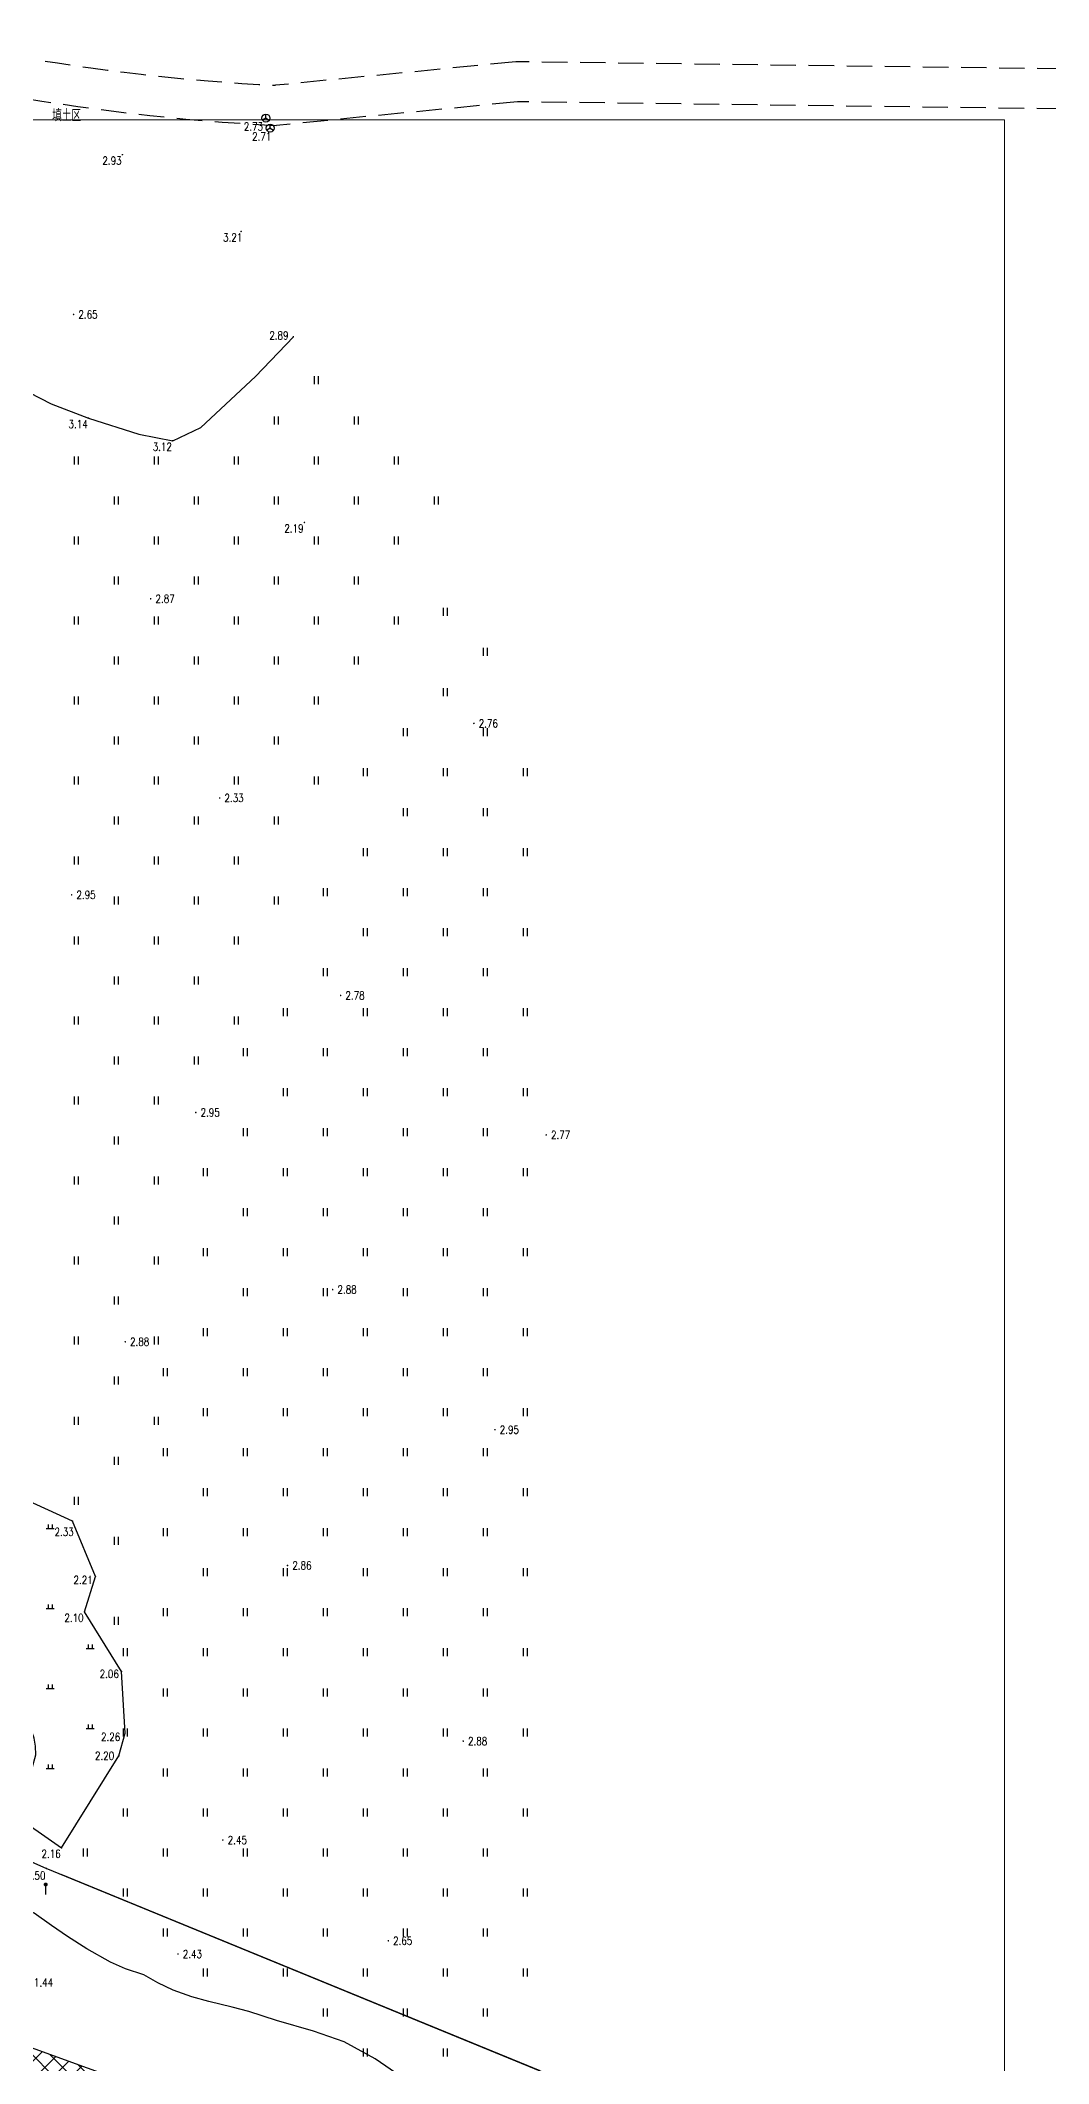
# Model space of a CAD drawing. Extents: x 500036 to 1001740, y 2543128 to 5086681.
# Drawn here: x 500854.2 to 500980.2, y 2544388.8 to 2544641.6 of the extents above; entities that cross this region are included whole.
import ezdxf
from ezdxf.enums import TextEntityAlignment as Align

# ---------------------------------------------------------------- set-up
doc = ezdxf.new("R2010")
doc.units = 0
doc.header["$LTSCALE"] = 0.5
doc.linetypes.add('HIDDEN', pattern=[9.525, 6.35, -3.175])
doc.layers.get('0').update_dxf_attribs({"linetype": 'CONTINUOUS', "lineweight": 5})
for name, color, linetype in [('1-村民住宅', 7, 'CONTINUOUS'), ('GCD', 8, 'CONTINUOUS'), ('地形图', 8, 'CONTINUOUS'), ('路基边线', 1, 'CONTINUOUS'), ('路面边线', 7, 'CONTINUOUS')]:
    doc.layers.add(name, color=color, linetype=linetype)
doc.styles.add('HZ', font='romans.shx', dxfattribs={"width": 0.8, "bigfont": 'hztxt.shx'})
doc.linetypes.add('10421', pattern='A,2,[150,AAA.SHX,S=1,R=0,X=0,Y=1],1e-11', length=2)
doc.linetypes.add('1161', pattern='A,0,[149,AAA.SHX,S=0.15,R=0,X=0,Y=0],-1.6', length=1.6)

# ---------------------------------------------------------------- blocks, each defined once
blk = doc.blocks.new('gc121')
for p, q in [((-0.5, -1), (-0.5, 1)), ((0.5, -1), (0.5, 1))]:
    blk.add_line(p, q)
blk = doc.blocks.new('GC200')
at = {"linetype": 'Continuous', "const_width": 0.2, "flags": 128}
blk.add_lwpolyline([(-0.1, 0, 1), (0.1, 0, 1)], format="xyb", close=True, dxfattribs=at)
blk = doc.blocks.new('gc165')
blk.add_line((0, 0), (0, 2))
at = {"const_width": 0.5}
blk.add_lwpolyline([(-0.25, 2.5, 1), (0.25, 2.5, 1)], format="xyb", close=True, dxfattribs=at)
blk = doc.blocks.new('gc119')
for p, q in [((-1, 0), (1, 0)), ((-0.5, 1), (-0.5, 0)), ((0.5, 1), (0.5, 0))]:
    blk.add_line(p, q)
blk = doc.blocks.new('gc048')
for q in [(-0.87, -0.5), (0, 1), (0.87, -0.5)]:
    blk.add_line((0, 0), q)
blk.add_circle((0, 0), 1)

msp = doc.modelspace()

# ---------------------------------------------------------------- hatches: boundary and pattern name
at = {"layer": '1-村民住宅'}
h = msp.add_hatch(dxfattribs=at)
h.set_pattern_fill('ANSI37', color=2, scale=0.5, style=0)
h.paths.add_polyline_path([(500756.639, 2544383.636), (500757.179, 2544384.54), (500758.034, 2544387.159), (500758.925, 2544393.743), (500759.585, 2544398.463), (500759.989, 2544400.572), (500762.635, 2544407.794), (500763.465, 2544409.907), (500763.937, 2544411.449), (500764.381, 2544413.612), (500764.482, 2544413.98), (500771.5, 2544408.763), (500771.497, 2544408.579), (500793.986, 2544408.254), (500815.045, 2544407.95), (500817.272, 2544406.853), (500819.465, 2544405.478), (500822.511, 2544403.231), (500825.651, 2544401.178), (500827.528, 2544400.364), (500836.528, 2544397.148), (500847.374, 2544392.841), (500862.037, 2544387.52), (500866.122, 2544386.06), (500866.35, 2544381.545), (500858.721, 2544386.024), (500826.198, 2544387.59), (500816.204, 2544387.931), (500776.958, 2544388.498), (500771.208, 2544388.582)])

# ---------------------------------------------------------------- linework, layer by layer
msp.add_lwpolyline([(500612.923, 2544631.656), (500974.652, 2544631.656), (500974.652, 2544158.863), (500612.923, 2544158.863)], close=True)
at = {"layer": '地形图'}
msp.add_line((500916.61, 2544387.867), (500856.735, 2544412.423), dxfattribs=at)
at = {"layer": '地形图', "linetype": '10421', "flags": 128}
for points in [[(500915.277, 2544376.723), (500910.393, 2544380.376), (500907.312, 2544382.098), (500902.249, 2544385.155), (500899.183, 2544387.19), (500896.004, 2544389.391), (500892.138, 2544391.496), (500888.278, 2544392.84), (500883.656, 2544394.192), (500880.2, 2544395.303), (500878.123, 2544395.843), (500875.197, 2544396.556), (500873.069, 2544397.148), (500870.753, 2544397.956), (500868.832, 2544398.863), (500867.069, 2544399.893), (500864.798, 2544400.624), (500862.923, 2544401.474), (500859.972, 2544403.107), (500857.553, 2544404.679), (500855.561, 2544406.064), (500853.395, 2544407.568), (500851.424, 2544408.534), (500849.516, 2544409.603), (500848.14, 2544410.735), (500845.602, 2544413.071), (500845.169, 2544413.673), (500845.079, 2544414.166), (500845.125, 2544414.675), (500845.325, 2544415.132), (500848.943, 2544418.437), (500850.413, 2544420.201), (500851.514, 2544422.163), (500853.106, 2544425.687), (500853.603, 2544427.359), (500853.544, 2544428.454), (500853.385, 2544429.438), (500849.502, 2544440.448), (500848.428, 2544443.163), (500846.62, 2544447.672), (500846.072, 2544448.777), (500845.509, 2544449.617), (500844.518, 2544450.613), (500841.145, 2544453.18), (500840.557, 2544453.485), (500840.041, 2544453.583), (500839.25, 2544453.408), (500838.617, 2544453.195), (500827.709, 2544447.527), (500826.876, 2544447.339), (500826.042, 2544447.273), (500825.235, 2544447.443), (500824.38, 2544447.782), (500819.001, 2544450.733), (500817.124, 2544451.523), (500807.332, 2544454.196), (500807.071, 2544454.194), (500806.879, 2544454.159), (500806.613, 2544453.956), (500806.473, 2544453.695), (500806.433, 2544453.086), (500806.368, 2544452.861), (500806.272, 2544452.759), (500806.108, 2544452.734), (500805.977, 2544452.738), (500796.644, 2544452.959), (500796.302, 2544453.046), (500796.076, 2544453.162), (500795.972, 2544453.418), (500795.953, 2544453.719), (500796.448, 2544465.1), (500796.742, 2544467.81), (500798.096, 2544476.65), (500799.065, 2544479.813), (500800.126, 2544482.424), (500801.606, 2544484.543), (500803.193, 2544485.635), (500804.051, 2544486.455), (500804.482, 2544487.408), (500804.639, 2544488.123), (500804.735, 2544488.84), (500804.682, 2544489.66), (500803.546, 2544492.832), (500802.18, 2544495.703), (500800.886, 2544498.209), (500798.971, 2544501.181), (500796.143, 2544504.725), (500795.279, 2544505.685), (500794.536, 2544506.34), (500792.928, 2544507.519), (500791.229, 2544508.422), (500787.147, 2544510.138), (500787.045, 2544510.311), (500786.987, 2544510.499), (500787.004, 2544510.732), (500787.074, 2544510.978), (500788.132, 2544511.652), (500788.615, 2544512.581), (500789.72, 2544517.383), (500791.928, 2544525.102), (500791.947, 2544525.461), (500791.768, 2544525.759), (500790.488, 2544526.313), (500790.419, 2544526.46), (500790.405, 2544526.599), (500790.459, 2544526.805), (500790.584, 2544526.972), (500793.638, 2544528.839), (500795.048, 2544529.898), (500795.807, 2544530.691), (500796.102, 2544531.754), (500796.278, 2544532.705), (500796.063, 2544534.819), (500794.822, 2544543.158), (500794.504, 2544550.178), (500794.336, 2544551.564), (500793.844, 2544552.436), (500791.976, 2544554.816), (500791.655, 2544555.448), (500791.498, 2544556.068), (500791.673, 2544557.237), (500793.896, 2544564.621), (500794.071, 2544565.615), (500794.043, 2544566.68), (500793.76, 2544567.395), (500793.373, 2544567.825), (500793.003, 2544568.119), (500788.674, 2544570.366), (500787.932, 2544570.894), (500786.866, 2544572.089), (500786.552, 2544572.232), (500786.177, 2544572.213), (500785.911, 2544572.14), (500784.568, 2544571.501), (500784.22, 2544571.462), (500783.936, 2544571.584), (500783.658, 2544571.825), (500781.315, 2544574.679), (500780.792, 2544575.422), (500771.222, 2544592.146), (500768.223, 2544596.959), (500763.422, 2544602.843), (500762.509, 2544604.954), (500762.143, 2544607.438), (500762.796, 2544612.677), (500762.968, 2544615.405), (500762.772, 2544617.437), (500762.56, 2544618.276), (500762.08, 2544619.391), (500759.666, 2544623.396), (500756.845, 2544627.253), (500754.758, 2544629.859), (500748.717, 2544637.332), (500745.772, 2544640.196), (500744.271, 2544641.139), (500739.765, 2544643.47), (500738.856, 2544644.145), (500734.602, 2544647.938), (500727.428, 2544654.943), (500726.662, 2544655.572), (500725.997, 2544656.011), (500718.841, 2544659.675), (500711.369, 2544662.626), (500709.798, 2544663.507), (500708.556, 2544664.648), (500705.02, 2544669.088), (500703.751, 2544670.377), (500702.387, 2544671.362), (500696.804, 2544674.396)], [(500751.828, 2544218.308), (500743.478, 2544223.963), (500741.913, 2544224.655), (500740.268, 2544225.036), (500736.89, 2544224.982), (500735.876, 2544225.105), (500734.744, 2544225.448), (500733.348, 2544226.226), (500727.764, 2544229.804), (500727.332, 2544230.244), (500727.128, 2544230.746), (500726.965, 2544231.359), (500727.073, 2544232.232), (500727.217, 2544232.942), (500729.398, 2544239.246), (500730.008, 2544241.715), (500730.507, 2544243.935), (500731.476, 2544247.418), (500731.594, 2544248.561), (500731.571, 2544249.703), (500731.373, 2544250.471), (500730.65, 2544251.268), (500729.811, 2544251.81), (500726.183, 2544253.815), (500722.683, 2544255.764), (500720.073, 2544256.647), (500718.528, 2544256.899), (500716.433, 2544256.877), (500714.603, 2544256.685), (500712.682, 2544256.304), (500710.228, 2544255.007), (500708.163, 2544253.681), (500706.684, 2544252.215), (500706.497, 2544252.095), (500706.321, 2544252.053), (500706.075, 2544252.112), (500705.858, 2544252.214), (500705.673, 2544252.639), (500705.61, 2544253.066), (500705.593, 2544254.54), (500705.856, 2544258.589), (500706.093, 2544260.71), (500706.62, 2544262.499), (500708.675, 2544267.258), (500710.126, 2544269.807), (500712.118, 2544271.954), (500714.747, 2544274.072), (500719.857, 2544278.15), (500722.382, 2544280.64), (500724.444, 2544284.136), (500726.573, 2544288.956), (500731.579, 2544298.81), (500732.291, 2544300.015), (500732.679, 2544301.597), (500732.535, 2544302.741), (500731.627, 2544303.763), (500725.289, 2544308.511), (500723.841, 2544309.386), (500719.015, 2544310.92), (500718.588, 2544311.351), (500718.38, 2544311.717), (500718.373, 2544312.29), (500718.469, 2544312.792), (500726.375, 2544328.993), (500732.87, 2544343.05), (500734.09, 2544345.607), (500741.539, 2544360.248), (500742.284, 2544361.221), (500744.512, 2544363.276), (500745.077, 2544364.072), (500745.83, 2544365.316), (500750.719, 2544375.332), (500752.034, 2544377.447), (500753.152, 2544379.037), (500756.099, 2544382.681), (500757.179, 2544384.59), (500758.034, 2544387.159), (500759.511, 2544398.075), (500759.989, 2544400.572), (500761.203, 2544404.147), (500763.465, 2544409.907), (500763.937, 2544411.449), (500764.381, 2544413.612), (500766.33, 2544420.699), (500766.992, 2544422.07), (500768.222, 2544422.933), (500770.083, 2544423.655), (500770.995, 2544423.832), (500773.391, 2544423.773), (500776.854, 2544423.336), (500781.317, 2544422.544), (500788.45, 2544420.815), (500792.487, 2544419.489), (500805.896, 2544412.731), (500808.767, 2544410.975), (500817.322, 2544406.853), (500819.274, 2544405.621), (500822.164, 2544403.458), (500825.651, 2544401.178), (500827.528, 2544400.364), (500836.578, 2544397.148), (500847.324, 2544392.841), (500866.073, 2544386.06), (500868.131, 2544385.093), (500869.506, 2544384.103), (500871.51, 2544382.51), (500873.622, 2544381.639), (500875.283, 2544381.37), (500877.148, 2544381.174), (500879.325, 2544380.443), (500882.247, 2544379.286), (500885.09, 2544377.837), (500886.698, 2544377.339), (500888.787, 2544376.723), (500890.343, 2544376.124), (500891.859, 2544375.31), (500892.842, 2544374.501), (500893.834, 2544373.26), (500897.045, 2544370.462)]]:
    msp.add_lwpolyline(points, dxfattribs=at)
at = {"layer": '地形图', "linetype": '1161', "flags": 128}
msp.add_lwpolyline([(500824.778, 2544652.659), (500824.919, 2544649.266), (500823.915, 2544638.878), (500824.036, 2544634.316), (500825.254, 2544632.092), (500830.983, 2544624.171), (500834.539, 2544618.751), (500840.941, 2544608.037), (500844.679, 2544602.806), (500849.93, 2544599.058), (500855.508, 2544596.185), (500860.163, 2544594.412), (500866.446, 2544592.38), (500870.689, 2544591.577), (500874.222, 2544593.235), (500881.043, 2544599.614), (500885.767, 2544604.578)], dxfattribs=at)
at = {"layer": '地形图', "linetype": '1161', "elevation": 0.899, "flags": 128}
msp.add_lwpolyline([(500850.413, 2544420.201), (500856.795, 2544415.757), (500863.972, 2544427.251), (500864.732, 2544430.057), (500864.31, 2544437.779), (500859.656, 2544445.236), (500861.04, 2544449.67), (500858.169, 2544456.575), (500851.694, 2544459.545), (500839.902, 2544459.334), (500831.302, 2544459.261), (500819.545, 2544462.684), (500805.404, 2544465.832), (500803.523, 2544476.918), (500798.096, 2544476.65)], dxfattribs=at)
at = {"layer": '地形图', "flags": 128}
msp.add_lwpolyline([(500918.46, 2544387.109), (500854.884, 2544413.182), (500760.916, 2544454.659), (500734.3, 2544467.87)], dxfattribs=at)
at = {"layer": '路基边线', "linetype": 'HIDDEN'}
for p, q in [((500913.793, 2544633.926), (500883.663, 2544630.981)), ((501053.287, 2544632.114), (500913.793, 2544633.926))]:
    msp.add_line(p, q, dxfattribs=at)
msp.add_arc((500896.446, 2544896.674), 266, 259.42354, 267.24569, dxfattribs=at)
at = {"layer": '路面边线', "linetype": 'HIDDEN'}
for p, q in [((500913.581, 2544638.929), (500883.541, 2544635.993)), ((501053.352, 2544637.114), (500913.581, 2544638.929))]:
    msp.add_line(p, q, dxfattribs=at)
msp.add_arc((500896.446, 2544896.674), 261, 259.7617, 267.16607, dxfattribs=at)

# ---------------------------------------------------------------- block references
at = {"layer": '地形图', "linetype": 'Continuous'}
ref = msp.add_blockref('GC200', (500882.333, 2544631.886, 2.733), dxfattribs=dict(at, xscale=0.5, yscale=0.5, zscale=0.5))
ref.add_attrib('height', '2.73', dxfattribs={"layer": 'GCD', "linetype": 'Continuous', "height": 1, "style": 'HZ', "width": 0.8}).set_placement((500879.583, 2544630.836, 2.73), align=Align.MIDDLE_LEFT)
at = {"layer": '地形图', "linetype": 'Continuous', "xscale": 0.5, "yscale": 0.5}
for name, p in [('gc048', (500882.333, 2544631.886, 2.733)), ('gc048', (500882.871, 2544630.652, 2.706)), ('gc121', (500888.672, 2544599.126)), ('gc121', (500883.672, 2544594.126)), ('gc121', (500893.672, 2544594.126)), ('gc121', (500858.672, 2544589.126)), ('gc121', (500868.672, 2544589.126)), ('gc121', (500878.672, 2544589.126)), ('gc121', (500888.672, 2544589.126)), ('gc121', (500898.672, 2544589.126)), ('gc121', (500863.672, 2544584.126)), ('gc121', (500873.672, 2544584.126)), ('gc121', (500883.672, 2544584.126)), ('gc121', (500893.672, 2544584.126)), ('gc121', (500903.672, 2544584.126)), ('gc121', (500858.672, 2544579.126)), ('gc121', (500868.672, 2544579.126)), ('gc121', (500878.672, 2544579.126)), ('gc121', (500888.672, 2544579.126)), ('gc121', (500898.672, 2544579.126)), ('gc121', (500863.672, 2544574.126)), ('gc121', (500873.672, 2544574.126)), ('gc121', (500883.672, 2544574.126)), ('gc121', (500893.672, 2544574.126)), ('gc121', (500858.672, 2544569.126)), ('gc121', (500868.672, 2544569.126)), ('gc121', (500878.672, 2544569.126)), ('gc121', (500888.672, 2544569.126)), ('gc121', (500898.672, 2544569.126)), ('gc121', (500904.775, 2544570.179)), ('gc121', (500863.672, 2544564.126)), ('gc121', (500873.672, 2544564.126)), ('gc121', (500883.672, 2544564.126)), ('gc121', (500893.672, 2544564.126)), ('gc121', (500909.775, 2544565.179)), ('gc121', (500858.672, 2544559.126)), ('gc121', (500868.672, 2544559.126)), ('gc121', (500878.672, 2544559.126)), ('gc121', (500888.672, 2544559.126)), ('gc121', (500904.775, 2544560.179)), ('gc121', (500863.672, 2544554.126)), ('gc121', (500873.672, 2544554.126)), ('gc121', (500883.672, 2544554.126)), ('gc121', (500899.775, 2544555.179)), ('gc121', (500909.775, 2544555.179)), ('gc121', (500858.672, 2544549.126)), ('gc121', (500868.672, 2544549.126)), ('gc121', (500878.672, 2544549.126)), ('gc121', (500888.672, 2544549.126)), ('gc121', (500894.775, 2544550.179)), ('gc121', (500904.775, 2544550.179)), ('gc121', (500914.775, 2544550.179)), ('gc121', (500863.672, 2544544.126)), ('gc121', (500873.672, 2544544.126)), ('gc121', (500883.672, 2544544.126)), ('gc121', (500899.775, 2544545.179)), ('gc121', (500909.775, 2544545.179)), ('gc121', (500858.672, 2544539.126)), ('gc121', (500868.672, 2544539.126)), ('gc121', (500878.672, 2544539.126)), ('gc121', (500894.775, 2544540.179)), ('gc121', (500904.775, 2544540.179)), ('gc121', (500914.775, 2544540.179)), ('gc121', (500863.672, 2544534.126)), ('gc121', (500873.672, 2544534.126)), ('gc121', (500883.672, 2544534.126)), ('gc121', (500889.775, 2544535.179)), ('gc121', (500899.775, 2544535.179)), ('gc121', (500909.775, 2544535.179)), ('gc121', (500894.775, 2544530.179)), ('gc121', (500904.775, 2544530.179)), ('gc121', (500914.775, 2544530.179)), ('gc121', (500858.672, 2544529.126)), ('gc121', (500868.672, 2544529.126)), ('gc121', (500878.672, 2544529.126)), ('gc121', (500889.775, 2544525.179)), ('gc121', (500899.775, 2544525.179)), ('gc121', (500909.775, 2544525.179)), ('gc121', (500863.672, 2544524.126)), ('gc121', (500873.672, 2544524.126)), ('gc121', (500884.775, 2544520.179)), ('gc121', (500894.775, 2544520.179)), ('gc121', (500904.775, 2544520.179)), ('gc121', (500914.775, 2544520.179)), ('gc121', (500858.672, 2544519.126)), ('gc121', (500868.672, 2544519.126)), ('gc121', (500878.672, 2544519.126)), ('gc121', (500879.775, 2544515.179)), ('gc121', (500889.775, 2544515.179)), ('gc121', (500899.775, 2544515.179)), ('gc121', (500909.775, 2544515.179)), ('gc121', (500863.672, 2544514.126)), ('gc121', (500873.672, 2544514.126)), ('gc121', (500884.775, 2544510.179)), ('gc121', (500894.775, 2544510.179)), ('gc121', (500904.775, 2544510.179)), ('gc121', (500914.775, 2544510.179)), ('gc121', (500858.672, 2544509.126)), ('gc121', (500868.672, 2544509.126)), ('gc121', (500879.775, 2544505.179)), ('gc121', (500889.775, 2544505.179)), ('gc121', (500899.775, 2544505.179)), ('gc121', (500909.775, 2544505.179)), ('gc121', (500863.672, 2544504.126)), ('gc121', (500874.775, 2544500.179)), ('gc121', (500884.775, 2544500.179)), ('gc121', (500894.775, 2544500.179)), ('gc121', (500904.775, 2544500.179)), ('gc121', (500914.775, 2544500.179)), ('gc121', (500858.672, 2544499.126)), ('gc121', (500868.672, 2544499.126)), ('gc121', (500879.775, 2544495.179)), ('gc121', (500889.775, 2544495.179)), ('gc121', (500899.775, 2544495.179)), ('gc121', (500909.775, 2544495.179)), ('gc121', (500863.672, 2544494.126)), ('gc121', (500874.775, 2544490.179)), ('gc121', (500884.775, 2544490.179)), ('gc121', (500894.775, 2544490.179)), ('gc121', (500904.775, 2544490.179)), ('gc121', (500914.775, 2544490.179)), ('gc121', (500858.672, 2544489.126)), ('gc121', (500868.672, 2544489.126)), ('gc121', (500879.775, 2544485.179)), ('gc121', (500889.775, 2544485.179)), ('gc121', (500899.775, 2544485.179)), ('gc121', (500909.775, 2544485.179)), ('gc121', (500863.672, 2544484.126)), ('gc121', (500874.775, 2544480.179)), ('gc121', (500884.775, 2544480.179)), ('gc121', (500894.775, 2544480.179)), ('gc121', (500904.775, 2544480.179)), ('gc121', (500914.775, 2544480.179)), ('gc121', (500858.672, 2544479.126)), ('gc121', (500868.672, 2544479.126)), ('gc121', (500869.775, 2544475.179)), ('gc121', (500879.775, 2544475.179)), ('gc121', (500889.775, 2544475.179)), ('gc121', (500899.775, 2544475.179)), ('gc121', (500909.775, 2544475.179)), ('gc121', (500863.672, 2544474.126)), ('gc121', (500874.775, 2544470.179)), ('gc121', (500884.775, 2544470.179)), ('gc121', (500894.775, 2544470.179)), ('gc121', (500904.775, 2544470.179)), ('gc121', (500914.775, 2544470.179)), ('gc121', (500858.672, 2544469.126)), ('gc121', (500868.672, 2544469.126)), ('gc121', (500869.775, 2544465.179)), ('gc121', (500879.775, 2544465.179)), ('gc121', (500889.775, 2544465.179)), ('gc121', (500899.775, 2544465.179)), ('gc121', (500909.775, 2544465.179)), ('gc121', (500863.672, 2544464.126)), ('gc121', (500874.775, 2544460.179)), ('gc121', (500884.775, 2544460.179)), ('gc121', (500894.775, 2544460.179)), ('gc121', (500904.775, 2544460.179)), ('gc121', (500914.775, 2544460.179)), ('gc121', (500858.672, 2544459.126)), ('gc119', (500855.378, 2544455.656)), ('gc121', (500869.775, 2544455.179)), ('gc121', (500879.775, 2544455.179)), ('gc121', (500889.775, 2544455.179)), ('gc121', (500899.775, 2544455.179)), ('gc121', (500909.775, 2544455.179)), ('gc121', (500863.672, 2544454.126)), ('gc121', (500874.775, 2544450.179)), ('gc121', (500884.775, 2544450.179)), ('gc121', (500894.775, 2544450.179)), ('gc121', (500904.775, 2544450.179)), ('gc121', (500914.775, 2544450.179)), ('gc119', (500855.378, 2544445.656)), ('gc121', (500869.775, 2544445.179)), ('gc121', (500879.775, 2544445.179)), ('gc121', (500889.775, 2544445.179)), ('gc121', (500899.775, 2544445.179)), ('gc121', (500909.775, 2544445.179)), ('gc121', (500863.672, 2544444.126)), ('gc119', (500860.378, 2544440.656)), ('gc121', (500864.775, 2544440.179)), ('gc121', (500874.775, 2544440.179)), ('gc121', (500884.775, 2544440.179)), ('gc121', (500894.775, 2544440.179)), ('gc121', (500904.775, 2544440.179)), ('gc121', (500914.775, 2544440.179)), ('gc119', (500855.378, 2544435.656)), ('gc121', (500869.775, 2544435.179)), ('gc121', (500879.775, 2544435.179)), ('gc121', (500889.775, 2544435.179)), ('gc121', (500899.775, 2544435.179)), ('gc121', (500909.775, 2544435.179)), ('gc119', (500860.378, 2544430.656)), ('gc121', (500864.775, 2544430.179)), ('gc121', (500874.775, 2544430.179)), ('gc121', (500884.775, 2544430.179)), ('gc121', (500894.775, 2544430.179)), ('gc121', (500904.775, 2544430.179)), ('gc121', (500914.775, 2544430.179)), ('gc119', (500855.378, 2544425.656)), ('gc121', (500869.775, 2544425.179)), ('gc121', (500879.775, 2544425.179)), ('gc121', (500889.775, 2544425.179)), ('gc121', (500899.775, 2544425.179)), ('gc121', (500909.775, 2544425.179)), ('gc121', (500864.775, 2544420.179)), ('gc121', (500874.775, 2544420.179)), ('gc121', (500884.775, 2544420.179)), ('gc121', (500894.775, 2544420.179)), ('gc121', (500904.775, 2544420.179)), ('gc121', (500914.775, 2544420.179)), ('gc121', (500859.775, 2544415.179)), ('gc121', (500869.775, 2544415.179)), ('gc121', (500879.775, 2544415.179)), ('gc121', (500889.775, 2544415.179)), ('gc121', (500899.775, 2544415.179)), ('gc121', (500909.775, 2544415.179)), ('gc165', (500854.816, 2544409.915)), ('gc121', (500864.775, 2544410.179)), ('gc121', (500874.775, 2544410.179)), ('gc121', (500884.775, 2544410.179)), ('gc121', (500894.775, 2544410.179)), ('gc121', (500904.775, 2544410.179)), ('gc121', (500914.775, 2544410.179)), ('gc121', (500869.775, 2544405.179)), ('gc121', (500879.775, 2544405.179)), ('gc121', (500889.775, 2544405.179)), ('gc121', (500899.775, 2544405.179)), ('gc121', (500909.775, 2544405.179)), ('gc121', (500874.775, 2544400.179)), ('gc121', (500884.775, 2544400.179)), ('gc121', (500894.775, 2544400.179)), ('gc121', (500904.775, 2544400.179)), ('gc121', (500914.775, 2544400.179)), ('gc121', (500889.775, 2544395.179)), ('gc121', (500899.775, 2544395.179)), ('gc121', (500909.775, 2544395.179)), ('gc121', (500894.775, 2544390.179)), ('gc121', (500904.775, 2544390.179))]:
    msp.add_blockref(name, p, dxfattribs=at)
at = {"layer": '地形图', "linetype": 'Continuous'}
ref = msp.add_blockref('GC200', (500882.871, 2544630.652, 2.706), dxfattribs=dict(at, xscale=0.5, yscale=0.5, zscale=0.5))
ref.add_attrib('height', '2.71', dxfattribs={"layer": 'GCD', "linetype": 'Continuous', "height": 1, "style": 'HZ', "width": 0.8}).set_placement((500880.621, 2544629.602, 2.71), align=Align.MIDDLE_LEFT)
ref = msp.add_blockref('GC200', (500864.403, 2544627.327, 2.925), dxfattribs=dict(at, xscale=0.5, yscale=0.5, zscale=0.5))
ref.add_attrib('height', '2.93', dxfattribs={"layer": 'GCD', "linetype": 'Continuous', "height": 1, "style": 'HZ', "width": 0.8}).set_placement((500861.903, 2544626.577, 2.93), align=Align.MIDDLE_LEFT)
ref = msp.add_blockref('GC200', (500879.237, 2544617.728, 3.21), dxfattribs=dict(at, xscale=0.5, yscale=0.5, zscale=0.5))
ref.add_attrib('height', '3.21', dxfattribs={"layer": 'GCD', "linetype": 'Continuous', "height": 1, "style": 'HZ', "width": 0.8}).set_placement((500876.987, 2544616.978, 3.21), align=Align.MIDDLE_LEFT)
ref = msp.add_blockref('GC200', (500858.303, 2544607.354, 2.65), dxfattribs=dict(at, xscale=0.5, yscale=0.5, zscale=0.5))
ref.add_attrib('height', '2.65', dxfattribs={"layer": 'GCD', "linetype": 'Continuous', "height": 1, "style": 'HZ', "width": 0.8}).set_placement((500858.903, 2544607.354, 2.65), align=Align.MIDDLE_LEFT)
ref = msp.add_blockref('GC200', (500885.767, 2544604.578, 2.886), dxfattribs=dict(at, xscale=0.5, yscale=0.5, zscale=0.5))
ref.add_attrib('height', '2.89', dxfattribs={"layer": 'GCD', "linetype": 'Continuous', "height": 1, "style": 'HZ', "width": 0.8}).set_placement((500882.767, 2544604.728, 2.89), align=Align.MIDDLE_LEFT)
ref = msp.add_blockref('GC200', (500860.163, 2544594.412, 3.143), dxfattribs=dict(at, xscale=0.5, yscale=0.5, zscale=0.5))
ref.add_attrib('height', '3.14', dxfattribs={"layer": 'GCD', "linetype": 'Continuous', "height": 1, "style": 'HZ', "width": 0.8}).set_placement((500857.663, 2544593.662, 3.14), align=Align.MIDDLE_LEFT)
ref = msp.add_blockref('GC200', (500870.689, 2544591.577, 3.119), dxfattribs=dict(at, xscale=0.5, yscale=0.5, zscale=0.5))
ref.add_attrib('height', '3.12', dxfattribs={"layer": 'GCD', "linetype": 'Continuous', "height": 1, "style": 'HZ', "width": 0.8}).set_placement((500868.189, 2544590.827, 3.12), align=Align.MIDDLE_LEFT)
ref = msp.add_blockref('GC200', (500887.149, 2544581.366, 2.19), dxfattribs=dict(at, xscale=0.5, yscale=0.5, zscale=0.5))
ref.add_attrib('height', '2.19', dxfattribs={"layer": 'GCD', "linetype": 'Continuous', "height": 1, "style": 'HZ', "width": 0.8}).set_placement((500884.649, 2544580.616, 2.19), align=Align.MIDDLE_LEFT)
ref = msp.add_blockref('GC200', (500867.938, 2544571.835, 2.87), dxfattribs=dict(at, xscale=0.5, yscale=0.5, zscale=0.5))
ref.add_attrib('height', '2.87', dxfattribs={"layer": 'GCD', "linetype": 'Continuous', "height": 1, "style": 'HZ', "width": 0.8}).set_placement((500868.538, 2544571.835, 2.87), align=Align.MIDDLE_LEFT)
ref = msp.add_blockref('GC200', (500908.337, 2544556.258, 2.76), dxfattribs=dict(at, xscale=0.5, yscale=0.5, zscale=0.5))
ref.add_attrib('height', '2.76', dxfattribs={"layer": 'GCD', "linetype": 'Continuous', "height": 1, "style": 'HZ', "width": 0.8}).set_placement((500908.937, 2544556.258, 2.76), align=Align.MIDDLE_LEFT)
ref = msp.add_blockref('GC200', (500876.559, 2544546.935, 2.33), dxfattribs=dict(at, xscale=0.5, yscale=0.5, zscale=0.5))
ref.add_attrib('height', '2.33', dxfattribs={"layer": 'GCD', "linetype": 'Continuous', "height": 1, "style": 'HZ', "width": 0.8}).set_placement((500877.159, 2544546.935, 2.33), align=Align.MIDDLE_LEFT)
ref = msp.add_blockref('GC200', (500858.059, 2544534.833, 2.95), dxfattribs=dict(at, xscale=0.5, yscale=0.5, zscale=0.5))
ref.add_attrib('height', '2.95', dxfattribs={"layer": 'GCD', "linetype": 'Continuous', "height": 1, "style": 'HZ', "width": 0.8}).set_placement((500858.659, 2544534.833, 2.95), align=Align.MIDDLE_LEFT)
ref = msp.add_blockref('GC200', (500891.68, 2544522.259, 2.78), dxfattribs=dict(at, xscale=0.5, yscale=0.5, zscale=0.5))
ref.add_attrib('height', '2.78', dxfattribs={"layer": 'GCD', "linetype": 'Continuous', "height": 1, "style": 'HZ', "width": 0.8}).set_placement((500892.28, 2544522.259, 2.78), align=Align.MIDDLE_LEFT)
ref = msp.add_blockref('GC200', (500873.573, 2544507.632, 2.95), dxfattribs=dict(at, xscale=0.5, yscale=0.5, zscale=0.5))
ref.add_attrib('height', '2.95', dxfattribs={"layer": 'GCD', "linetype": 'Continuous', "height": 1, "style": 'HZ', "width": 0.8}).set_placement((500874.173, 2544507.632, 2.95), align=Align.MIDDLE_LEFT)
ref = msp.add_blockref('GC200', (500917.373, 2544504.831, 2.77), dxfattribs=dict(at, xscale=0.5, yscale=0.5, zscale=0.5))
ref.add_attrib('height', '2.77', dxfattribs={"layer": 'GCD', "linetype": 'Continuous', "height": 1, "style": 'HZ', "width": 0.8}).set_placement((500917.973, 2544504.831, 2.77), align=Align.MIDDLE_LEFT)
ref = msp.add_blockref('GC200', (500890.686, 2544485.508, 2.88), dxfattribs=dict(at, xscale=0.5, yscale=0.5, zscale=0.5))
ref.add_attrib('height', '2.88', dxfattribs={"layer": 'GCD', "linetype": 'Continuous', "height": 1, "style": 'HZ', "width": 0.8}).set_placement((500891.286, 2544485.508, 2.88), align=Align.MIDDLE_LEFT)
ref = msp.add_blockref('GC200', (500864.76, 2544478.988, 2.88), dxfattribs=dict(at, xscale=0.5, yscale=0.5, zscale=0.5))
ref.add_attrib('height', '2.88', dxfattribs={"layer": 'GCD', "linetype": 'Continuous', "height": 1, "style": 'HZ', "width": 0.8}).set_placement((500865.36, 2544478.988, 2.88), align=Align.MIDDLE_LEFT)
ref = msp.add_blockref('GC200', (500910.965, 2544467.997, 2.95), dxfattribs=dict(at, xscale=0.5, yscale=0.5, zscale=0.5))
ref.add_attrib('height', '2.95', dxfattribs={"layer": 'GCD', "linetype": 'Continuous', "height": 1, "style": 'HZ', "width": 0.8}).set_placement((500911.565, 2544467.997, 2.95), align=Align.MIDDLE_LEFT)
ref = msp.add_blockref('GC200', (500858.169, 2544456.575, 2.332), dxfattribs=dict(at, xscale=0.5, yscale=0.5, zscale=0.5))
ref.add_attrib('height', '2.33', dxfattribs={"layer": 'GCD', "linetype": 'Continuous', "height": 1, "style": 'HZ', "width": 0.8}).set_placement((500855.919, 2544455.225, 2.33), align=Align.MIDDLE_LEFT)
ref = msp.add_blockref('GC200', (500885.042, 2544451.028, 2.86), dxfattribs=dict(at, xscale=0.5, yscale=0.5, zscale=0.5))
ref.add_attrib('height', '2.86', dxfattribs={"layer": 'GCD', "linetype": 'Continuous', "height": 1, "style": 'HZ', "width": 0.8}).set_placement((500885.642, 2544451.028, 2.86), align=Align.MIDDLE_LEFT)
ref = msp.add_blockref('GC200', (500861.04, 2544449.67, 2.207), dxfattribs=dict(at, xscale=0.5, yscale=0.5, zscale=0.5))
ref.add_attrib('height', '2.21', dxfattribs={"layer": 'GCD', "linetype": 'Continuous', "height": 1, "style": 'HZ', "width": 0.8}).set_placement((500858.29, 2544449.22, 2.21), align=Align.MIDDLE_LEFT)
ref = msp.add_blockref('GC200', (500859.656, 2544445.236, 2.097), dxfattribs=dict(at, xscale=0.5, yscale=0.5, zscale=0.5))
ref.add_attrib('height', '2.10', dxfattribs={"layer": 'GCD', "linetype": 'Continuous', "height": 1, "style": 'HZ', "width": 0.8}).set_placement((500857.156, 2544444.486, 2.1), align=Align.MIDDLE_LEFT)
ref = msp.add_blockref('GC200', (500864.31, 2544437.779, 2.059), dxfattribs=dict(at, xscale=0.5, yscale=0.5, zscale=0.5))
ref.add_attrib('height', '2.06', dxfattribs={"layer": 'GCD', "linetype": 'Continuous', "height": 1, "style": 'HZ', "width": 0.8}).set_placement((500861.56, 2544437.479, 2.06), align=Align.MIDDLE_LEFT)
ref = msp.add_blockref('GC200', (500864.732, 2544430.057, 2.264), dxfattribs=dict(at, xscale=0.5, yscale=0.5, zscale=0.5))
ref.add_attrib('height', '2.26', dxfattribs={"layer": 'GCD', "linetype": 'Continuous', "height": 1, "style": 'HZ', "width": 0.8}).set_placement((500861.732, 2544429.607, 2.26), align=Align.MIDDLE_LEFT)
ref = msp.add_blockref('GC200', (500907, 2544429.083, 2.88), dxfattribs=dict(at, xscale=0.5, yscale=0.5, zscale=0.5))
ref.add_attrib('height', '2.88', dxfattribs={"layer": 'GCD', "linetype": 'Continuous', "height": 1, "style": 'HZ', "width": 0.8}).set_placement((500907.6, 2544429.083, 2.88), align=Align.MIDDLE_LEFT)
ref = msp.add_blockref('GC200', (500863.972, 2544427.251, 2.197), dxfattribs=dict(at, xscale=0.5, yscale=0.5, zscale=0.5))
ref.add_attrib('height', '2.20', dxfattribs={"layer": 'GCD', "linetype": 'Continuous', "height": 1, "style": 'HZ', "width": 0.8}).set_placement((500860.972, 2544427.251, 2.2), align=Align.MIDDLE_LEFT)
ref = msp.add_blockref('GC200', (500876.955, 2544416.721, 2.45), dxfattribs=dict(at, xscale=0.5, yscale=0.5, zscale=0.5))
ref.add_attrib('height', '2.45', dxfattribs={"layer": 'GCD', "linetype": 'Continuous', "height": 1, "style": 'HZ', "width": 0.8}).set_placement((500877.555, 2544416.721, 2.45), align=Align.MIDDLE_LEFT)
ref = msp.add_blockref('GC200', (500856.795, 2544415.757, 2.163), dxfattribs=dict(at, xscale=0.5, yscale=0.5, zscale=0.5))
ref.add_attrib('height', '2.16', dxfattribs={"layer": 'GCD', "linetype": 'Continuous', "height": 1, "style": 'HZ', "width": 0.8}).set_placement((500854.295, 2544415.007, 2.16), align=Align.MIDDLE_LEFT)
ref = msp.add_blockref('GC200', (500854.884, 2544413.182, 2.497), dxfattribs=dict(at, xscale=0.5, yscale=0.5, zscale=0.5))
ref.add_attrib('height', '2.50', dxfattribs={"layer": 'GCD', "linetype": 'Continuous', "height": 1, "style": 'HZ', "width": 0.8}).set_placement((500852.384, 2544412.282, 2.5), align=Align.MIDDLE_LEFT)
ref = msp.add_blockref('GC200', (500897.636, 2544404.137, 2.65), dxfattribs=dict(at, xscale=0.5, yscale=0.5, zscale=0.5))
ref.add_attrib('height', '2.65', dxfattribs={"layer": 'GCD', "linetype": 'Continuous', "height": 1, "style": 'HZ', "width": 0.8}).set_placement((500898.236, 2544404.137, 2.65), align=Align.MIDDLE_LEFT)
ref = msp.add_blockref('GC200', (500871.354, 2544402.478, 2.43), dxfattribs=dict(at, xscale=0.5, yscale=0.5, zscale=0.5))
ref.add_attrib('height', '2.43', dxfattribs={"layer": 'GCD', "linetype": 'Continuous', "height": 1, "style": 'HZ', "width": 0.8}).set_placement((500871.954, 2544402.478, 2.43), align=Align.MIDDLE_LEFT)
ref = msp.add_blockref('GC200', (500851.853, 2544398.933, -1.44), dxfattribs=dict(at, xscale=0.5, yscale=0.5, zscale=0.5))
ref.add_attrib('height', '-1.44', dxfattribs={"layer": 'GCD', "linetype": 'Continuous', "height": 1, "style": 'HZ', "width": 0.8}).set_placement((500852.453, 2544398.933, -1.44), align=Align.MIDDLE_LEFT)

# ---------------------------------------------------------------- texts
at = {"layer": '地形图', "linetype": 'Continuous', "style": 'HZ', "width": 0.8}
msp.add_text('填土区', height=1.5, dxfattribs=at).set_placement((500857.435, 2544632.316), align=Align.MIDDLE)

doc.saveas('drawing.dxf')
